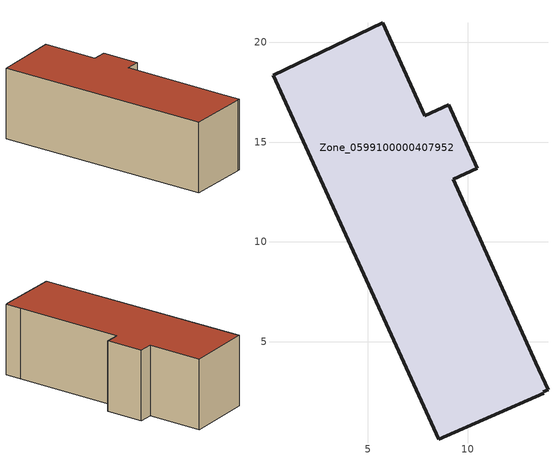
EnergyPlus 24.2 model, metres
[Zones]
Zone_0599100000407952
 floor ground (C_G): 8.55,0.11 0.25,18.35 5.75,20.99 7.84,16.32 9.04,16.86 10.47,13.68 9.27,13.14 13.4,3.94 14.02,2.6 13.77,2.5 13.8,2.44 z0
 wall outside (C_F): 10.47,13.68 9.04,16.86 7.84,16.32 5.75,20.99 0.25,18.35 8.55,0.11 13.8,2.44 13.77,2.5 14.02,2.6 13.4,3.94 9.27,13.14 10.47,13.68 z0:6.56
 roof outside (C_R): 14.02,2.6 13.4,3.94 9.27,13.14 10.47,13.68 9.04,16.86 7.84,16.32 5.75,20.99 0.25,18.35 8.55,0.11 13.8,2.44 13.77,2.5 z6.56
[BUILDING]
Pand.0599100000407952: North Axis=0; Terrain=City; Loads Convergence Tolerance Value=0.04; Temperature Convergence Tolerance Value=0.4; Solar Distribution=FullExterior; Maximum Number of Warmup Days=25; Minimum Number of Warmup Days=1
[Site:Location]
Rotterdam.The.Hague.AP_ZH_NLD Design_Conditions: Latitude=51.96; Longitude=4.45; Time Zone=1; Elevation=-4.5
[SITE:GROUNDTEMPERATURE:BUILDINGSURFACE]
18, 18, 18, 18, 18, 18, 18, 18, 18, 18, 18, 18
[MATERIAL] Thermal Absorptance=0.9; Solar Absorptance=0.7; Visible Absorptance=0.7
Name | Roughness | Thickness | Conductivity | Density | Specific Heat
G.D.1992-2005 | MediumSmooth | 0.15 | 0.06 | 540 | 1210
F.D.1992-2005 | Rough | 0.3 | 0.12 | 1920 | 840
R.D.1992-2005 | MediumRough | 0.2 | 0.08 | 1500 | 1000
[CONSTRUCTION]
C_G: G.D.1992-2005
C_F: F.D.1992-2005
C_R: R.D.1992-2005
[ZONE]
Zone_0599100000407952: Type=1; Multiplier=1; Ceiling Height=Autocalculate; Volume=Autocalculate; Floor Area=autocalculate; Part of Total Floor Area=Yes
[ZONEINFILTRATION:DESIGNFLOWRATE]
Infil_Zone_0599100000407952: Zone or ZoneList or Space or SpaceList=Zone_0599100000407952; Schedule=AlwaysOn; Design Flow Rate Calculation Method=Flow/Area; Flow Rate per Floor Area=0.0021; Constant Term Coefficient=1; Temperature Term Coefficient=0; Velocity Term Coefficient=0; Velocity Squared Term Coefficient=0
[HVACTEMPLATE:ZONE:IDEALLOADSAIRSYSTEM]
Zone_0599100000407952: Maximum Heating Supply Air Temperature=50; Minimum Cooling Supply Air Temperature=13; Maximum Heating Supply Air Humidity Ratio=0.0156; Minimum Cooling Supply Air Humidity Ratio=0.0077; Heating Limit=NoLimit; Cooling Limit=NoLimit; Dehumidification Control Type=ConstantSensibleHeatRatio; Cooling Sensible Heat Ratio=0.7; Dehumidification Setpoint=60; Humidification Control Type=None; Humidification Setpoint=30; Outdoor Air Method=None; Outdoor Air Flow Rate per Person=0.00944; Outdoor Air Flow Rate per Zone Floor Area=0; Outdoor Air Flow Rate per Zone=0; Demand Controlled Ventilation Type=None; Outdoor Air Economizer Type=NoEconomizer; Heat Recovery Type=None; Sensible Heat Recovery Effectiveness=0.7; Latent Heat Recovery Effectiveness=0.65
[ZONECONTROL:THERMOSTAT]
ThermostatControl_Zone_0599100000407952: Zone or ZoneList=Zone_0599100000407952; Control Type Schedule=DualSetpointControlType; Control 1=Thermostat_Zone_0599100000407952; Temperature Difference Between Cutout And Setpoint=0
[THERMOSTATSETPOINT:DUALSETPOINT]
Thermostat_Zone_0599100000407952: Heating Setpoint Temperature Schedule=HeatingSetpoint_Zone_0599100000407952; Cooling Setpoint Temperature Schedule=CoolingSetpoint_Zone_0599100000407952
[SCHEDULE:COMPACT]
HeatingSetpoint_Zone_0599100000407952: Through: 12/31, For: AllDays, Until: 24:00, 21
CoolingSetpoint_Zone_0599100000407952: Through: 12/31, For: AllDays, Until: 24:00, 24
DualSetpointControlType: Through: 12/31, For: AllDays, Until: 24:00, 4
AlwaysOn: Through: 12/31, For: AllDays, Until: 24:00, 1
